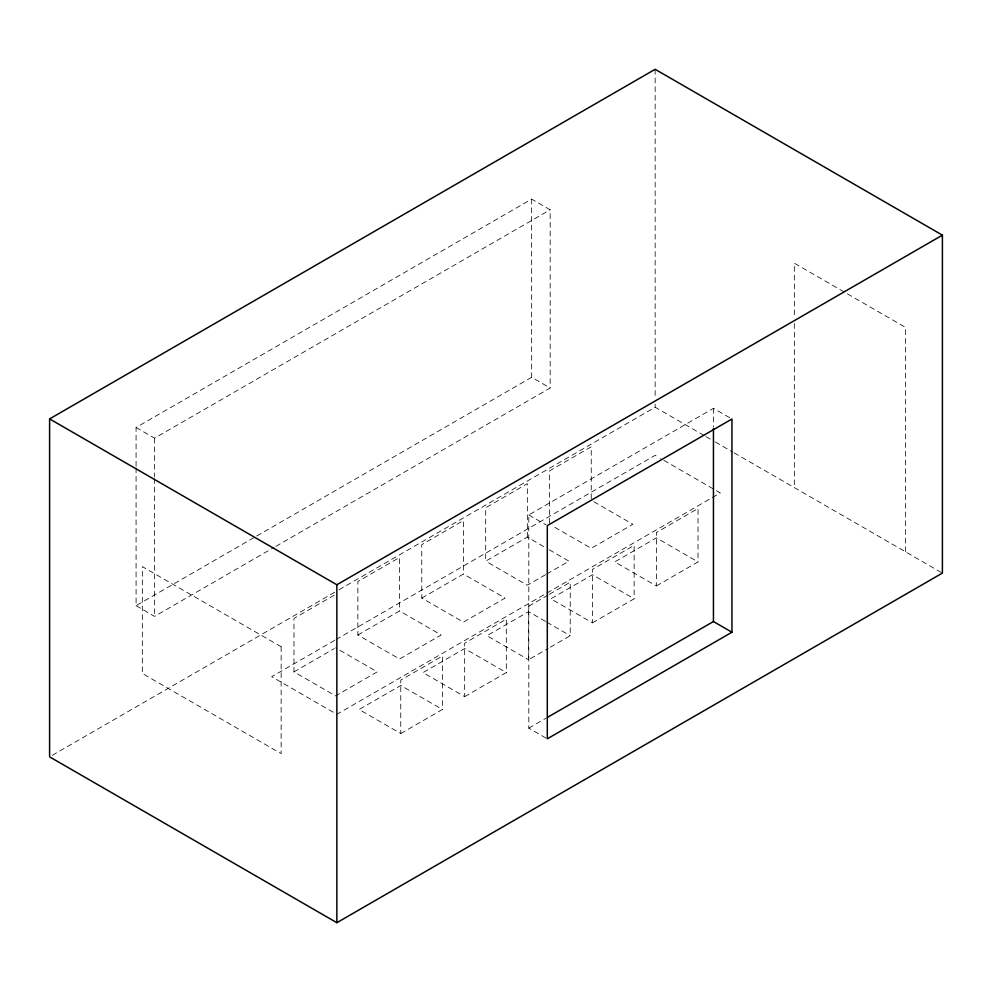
<?xml version="1.0" encoding="UTF-8"?>
<svg xmlns="http://www.w3.org/2000/svg" width="992" height="992" viewBox="0 0 992 992"><rect width="100%" height="100%" fill="white"/><g stroke="black" fill="none" stroke-linecap="round" stroke-linejoin="round"><path stroke-width="0.74" stroke-dasharray="4.96 3.72" d="M136.078 466.228L136.078 427.49L531.65 199.107L550.163 209.796L550.163 387.984L275.268 546.691M136.078 427.49L154.591 438.179L550.163 209.796M136.078 467.778L136.078 605.678L255.415 536.771M256.767 536.002L531.65 377.295L550.163 387.984M136.078 605.678L154.591 616.367L273.928 547.46M52.278 755.309L337.64 590.55M338.979 589.781L655.142 407.241L704.667 435.835M334.304 595.15L293.967 618.438L293.967 671.869L335.606 695.913L377.245 671.869L335.606 647.826M545.984 738.073L528.798 728.153L528.798 514.935L713.446 408.32L730.633 418.252M334.713 640.324L271.696 676.705L336.858 714.327L720.304 492.95L660.461 458.403M336.052 639.555L655.142 455.328L659.134 457.634M293.967 671.869L334.304 648.582M357.864 634.967L399.516 610.936L441.155 634.967L399.516 659.01L357.864 634.967L357.864 581.548L399.516 557.504L399.516 610.936M421.774 598.077L463.425 574.033L505.064 598.077L463.425 622.12L421.774 598.077L421.774 544.645L463.425 520.602L463.425 574.033M527.335 537.131L527.335 483.712L485.683 507.755L485.683 561.174L527.335 537.131L545.55 547.658M545.55 574.703L527.335 585.218L485.683 561.174M546.852 573.946L568.974 561.174L546.852 548.402M548.105 595.039L528.575 606.31L528.575 659.742L548.105 648.47M549.407 594.282L570.226 582.267L570.226 635.698L549.407 647.714M400.768 733.534L442.407 709.491L442.407 656.059L400.768 680.103L400.768 733.534L359.116 709.491L400.768 685.447L442.407 709.491M464.665 696.632L506.317 672.588L506.317 619.157L464.665 643.2L464.665 696.632L423.026 672.588L464.665 648.545L506.317 672.588M592.484 622.84L634.136 598.796L634.136 545.364L592.484 569.408L592.484 622.84L550.845 598.796L592.484 574.752L634.136 598.796M656.394 585.937L698.033 561.906L698.033 508.474L656.394 532.518L656.394 585.937L614.755 561.906L656.394 537.862L698.033 561.906M528.798 728.153L546.183 718.109M706.006 436.604L714.029 441.242M715.368 442.01L732.766 452.067M734.105 452.836L942.4 573.091M593.836 501.741L632.884 524.284L591.232 548.328L552.197 525.785M528.798 514.935L545.984 524.855M545.501 621.414L528.575 611.655L486.936 635.698L528.575 659.742M546.803 622.17L570.226 635.698M905.386 551.713L905.386 327.323L794.332 263.202L794.332 317.366M794.332 323.566L794.332 487.605M713.446 408.32L713.446 426.87M655.142 69.304L655.142 397.99M655.142 404.153L655.142 407.241M591.232 498.716L591.232 446.809L549.593 470.853L549.593 524.284M531.65 199.107L531.65 377.295M154.591 438.179L154.591 476.916M154.591 478.466L154.591 616.367M281.145 646.759L142.327 566.618L142.327 673.481L281.145 753.622L281.145 646.759"/><path stroke-width="1.49" d="M49.6 418.909L655.142 69.304L942.4 235.154L942.4 573.091L336.858 922.696L49.6 756.846L49.6 418.909L336.858 584.759L942.4 235.154M547.522 717.34L713.446 621.538L731.947 632.226L731.947 419.008L547.299 525.624L547.299 738.829L731.947 632.226M713.446 428.408L713.446 621.538M336.858 584.759L336.858 922.696"/></g></svg>
